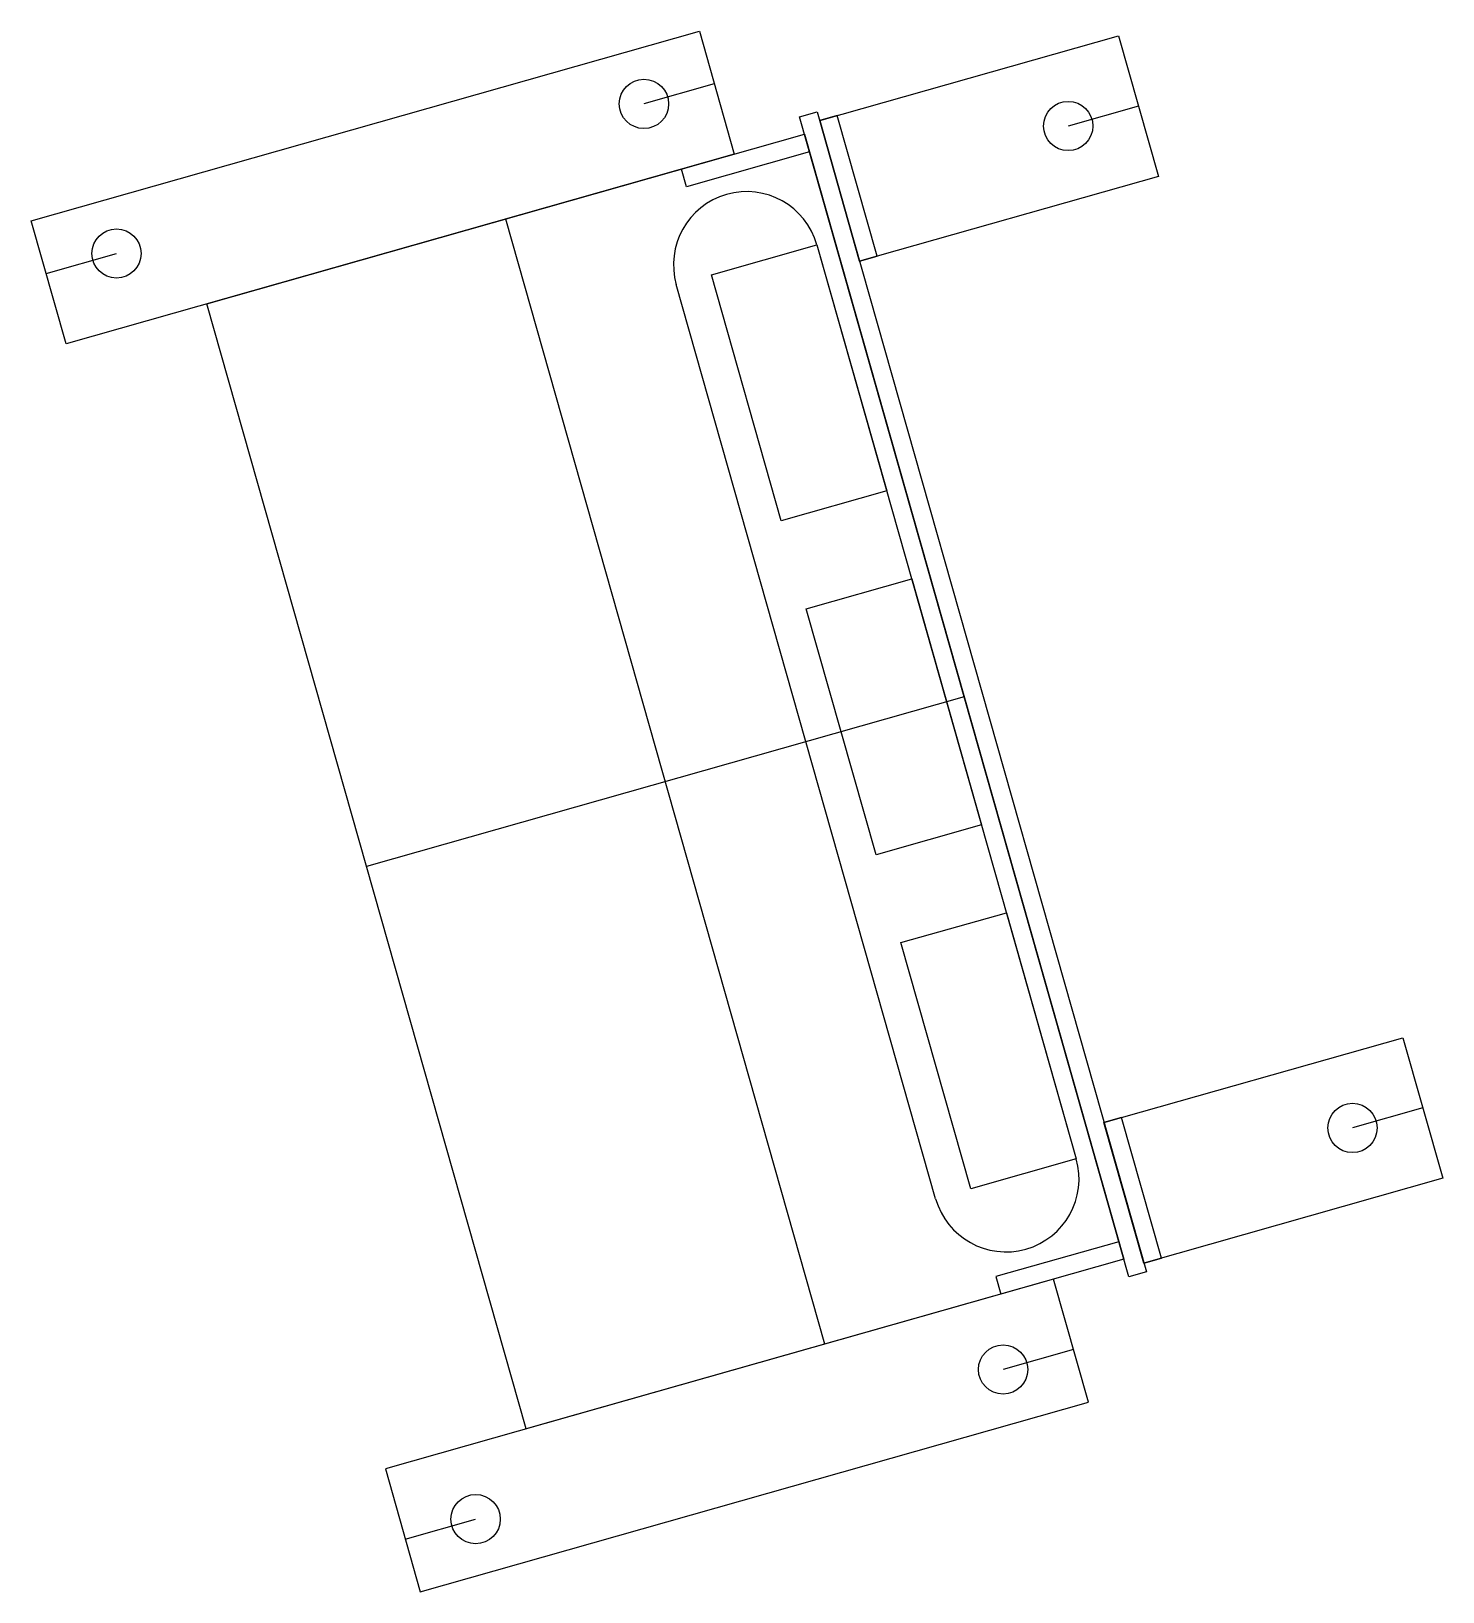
# Model space of a CAD drawing. Extents: x 12.32 to 17.15, y 22.51 to 27.85.
import ezdxf

# ---------------------------------------------------------------- set-up
doc = ezdxf.new("R2010")
doc.units = 0
doc.header["$LTSCALE"] = 5
doc.header["$MEASUREMENT"] = 0
for name, color, linetype in [('Z0_BOTCOMP', 4, 'Continuous'), ('Z0_CUT500', 4, 'Continuous'), ('Z0_TOPCOMP', 6, 'Continuous')]:
    doc.layers.add(name, color=color, linetype=linetype)

msp = doc.modelspace()

# ---------------------------------------------------------------- linework, layer by layer
at = {"layer": 'Z0_BOTCOMP', "color": 4, "linetype": 'Continuous', "lineweight": 25}
for p, q in [((12.3196, 27.1976), (14.6045, 27.8459)), ((14.6045, 27.8459), (14.7239, 27.425)), ((15.016, 27.5403), (16.0381, 27.8303)), ((16.0381, 27.8303), (16.1746, 27.3493)), ((14.6556, 27.6655), (14.4151, 27.5972)), ((14.9473, 27.5533), (15.0074, 27.5704)), ((16.0732, 23.5849), (14.9473, 27.5533)), ((15.0074, 27.5704), (16.1333, 23.602)), ((15.0761, 27.5574), (15.016, 27.5403)), ((15.2126, 27.0764), (15.0761, 27.5574)), ((16.1064, 27.5898), (15.8659, 27.5216)), ((12.9201, 26.9132), (14.9644, 27.4932)), ((14.9644, 27.4932), (16.0561, 23.6451)), ((15.016, 27.5403), (15.1524, 27.0593)), ((15.1524, 27.0593), (15.016, 27.5403)), ((14.7239, 27.425), (12.439, 26.7767)), ((14.9814, 27.4331), (14.5605, 27.3137)), ((14.5605, 27.3137), (14.5435, 27.3738)), ((16.1746, 27.3493), (15.1524, 27.0593)), ((12.439, 26.7767), (12.3196, 27.1976)), ((15.034, 23.3551), (13.9422, 27.2032)), ((12.3708, 27.0173), (12.6113, 27.0855)), ((15.1524, 27.0593), (15.2126, 27.0764)), ((14.0118, 23.0651), (12.9201, 26.9132)), ((15.5103, 25.5691), (13.4659, 24.9891)), ((15.9883, 24.1131), (17.0105, 24.4031)), ((17.0105, 24.4031), (17.1469, 23.9221)), ((16.0484, 24.1301), (15.9883, 24.1131)), ((16.1849, 23.6491), (16.0484, 24.1301)), ((17.0787, 24.1626), (16.8382, 24.0943)), ((15.9883, 24.1131), (16.1248, 23.6321)), ((16.1248, 23.6321), (15.9883, 24.1131)), ((17.1469, 23.9221), (16.1248, 23.6321)), ((16.0391, 23.7052), (15.6182, 23.5858)), ((16.1248, 23.6321), (16.1849, 23.6491)), ((16.0561, 23.6451), (14.0118, 23.0651)), ((16.1333, 23.602), (16.0732, 23.5849)), ((15.8156, 23.5768), (13.5308, 22.9286)), ((15.6182, 23.5858), (15.6352, 23.5257)), ((15.935, 23.156), (15.8156, 23.5768)), ((15.8839, 23.3363), (15.6433, 23.2681)), ((13.6502, 22.5077), (15.935, 23.156)), ((13.5308, 22.9286), (13.6502, 22.5077)), ((13.599, 22.6881), (13.8395, 22.7563))]:
    msp.add_line(p, q, dxfattribs=at)
for centre in [(14.4151, 27.5972), (15.8659, 27.5216), (12.6113, 27.0855), (16.8382, 24.0943), (15.6433, 23.2681), (13.8395, 22.7563)]:
    msp.add_circle(centre, 0.0843, dxfattribs=at)
at = {"layer": 'Z0_CUT500', "color": 5, "linetype": 'Continuous', "lineweight": 25}
for p, q in [((15.0066, 27.1154), (15.8936, 23.9888)), ((15.4126, 23.8523), (14.5256, 26.9789))]:
    msp.add_line(p, q, dxfattribs=at)
for centre, start, end in [((14.7661, 27.0471), 15.8391, -164.1609), ((15.6531, 23.9205), -164.1609, 15.8391)]:
    msp.add_arc(centre, 0.25, start, end, dxfattribs=at)
at = {"layer": 'Z0_TOPCOMP', "color": 6, "linetype": 'Continuous', "lineweight": 25}
for p, q in [((14.6458, 27.013), (15.0066, 27.1154)), ((15.0066, 27.1154), (15.2454, 26.2736)), ((14.8847, 26.1713), (14.6458, 27.013)), ((15.2454, 26.2736), (14.8847, 26.1713)), ((14.97, 25.8706), (15.3307, 25.973)), ((15.3307, 25.973), (15.5695, 25.1312)), ((15.2088, 25.0288), (14.97, 25.8706)), ((15.5695, 25.1312), (15.2088, 25.0288)), ((15.2941, 24.7282), (15.6548, 24.8306)), ((15.6548, 24.8306), (15.8936, 23.9888)), ((15.5329, 23.8864), (15.2941, 24.7282)), ((15.8936, 23.9888), (15.5329, 23.8864))]:
    msp.add_line(p, q, dxfattribs=at)

doc.saveas('drawing.dxf')
